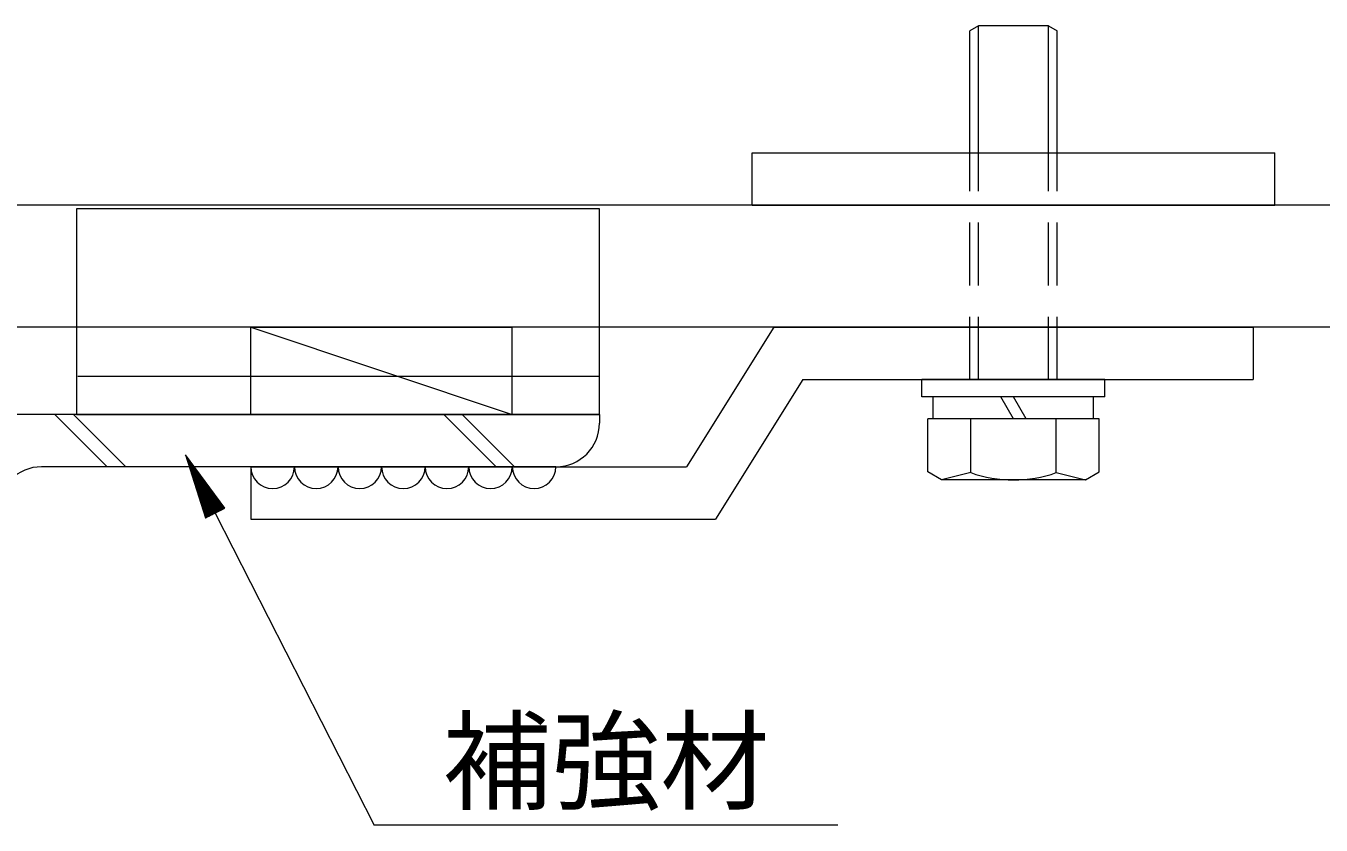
# Model space of a CAD drawing. Units: millimetres at full size, sheet at 1:6; details may follow other scales. Extents: x -1207 to 1226, y -853 to 852.
# Drawn here: x 914.5 to 1063.1, y -437.5 to -345.9 of the extents above; entities that cross this region are included whole.
import ezdxf
from ezdxf.enums import TextEntityAlignment as Align

# ---------------------------------------------------------------- set-up
doc = ezdxf.new("R2010")
doc.units = ezdxf.units.MM
doc.header["$LTSCALE"] = 6
doc.linetypes.add('DASHED1', pattern=[1.8, 1.2, -0.6])
for name, color, linetype, lineweight in [('0-1_AL', 5, 'Continuous', 9), ('0-2_SUNPO', 7, 'Continuous', 9), ('0-3_STEEL', 6, 'Continuous', 9), ('0-4_KANAMONO', 6, 'Continuous', 9), ('0-5_FUKUSIZA', 3, 'Continuous', 9)]:
    doc.layers.add(name, color=color, linetype=linetype, lineweight=lineweight)
doc.styles.add('ＭＳ ゴシック', font='')
doc.styles.get('ＭＳ ゴシック').set_extended_font_data('MS Gothic')

msp = doc.modelspace()

# ---------------------------------------------------------------- linework, layer by layer
at = {"layer": '0-1_AL'}
for p, q in [((1196.554, -366.411), (905.735, -366.411)), ((1196.554, -380.411), (905.735, -380.411))]:
    msp.add_line(p, q, dxfattribs=at)
at = {"layer": '0-2_SUNPO'}
for p, q in [((932.772, -395.068), (932.787, -395.068)), ((932.788, -395.118), (932.824, -395.118)), ((932.804, -395.168), (932.861, -395.168)), ((932.82, -395.218), (932.898, -395.218)), ((932.836, -395.268), (932.935, -395.268)), ((932.852, -395.318), (932.972, -395.318)), ((932.867, -395.368), (933.009, -395.368)), ((932.883, -395.418), (933.046, -395.418)), ((932.899, -395.468), (933.083, -395.468)), ((932.915, -395.518), (933.12, -395.518)), ((932.931, -395.568), (933.157, -395.568)), ((932.947, -395.618), (933.194, -395.618)), ((932.962, -395.668), (933.231, -395.668)), ((932.978, -395.718), (933.268, -395.718)), ((932.994, -395.768), (933.305, -395.768)), ((933.01, -395.818), (933.342, -395.818)), ((933.026, -395.868), (933.379, -395.868)), ((933.042, -395.918), (933.416, -395.918)), ((933.057, -395.968), (933.453, -395.968)), ((933.073, -396.018), (933.49, -396.018)), ((933.089, -396.068), (933.527, -396.068)), ((933.105, -396.118), (933.564, -396.118)), ((933.121, -396.168), (933.601, -396.168)), ((933.136, -396.218), (933.638, -396.218)), ((933.152, -396.268), (933.675, -396.268)), ((933.168, -396.318), (933.712, -396.318)), ((933.184, -396.368), (933.748, -396.368)), ((933.2, -396.418), (933.786, -396.418)), ((933.216, -396.468), (933.822, -396.468)), ((933.231, -396.518), (933.859, -396.518)), ((933.247, -396.568), (933.896, -396.568)), ((933.263, -396.618), (933.933, -396.618)), ((933.279, -396.668), (933.97, -396.668)), ((933.295, -396.718), (934.007, -396.718)), ((933.31, -396.768), (934.044, -396.768)), ((933.326, -396.818), (934.081, -396.818)), ((933.342, -396.868), (934.118, -396.868)), ((933.358, -396.918), (934.155, -396.918)), ((933.374, -396.968), (934.192, -396.968)), ((933.39, -397.018), (934.229, -397.018)), ((933.405, -397.068), (934.266, -397.068)), ((933.421, -397.118), (934.303, -397.118)), ((933.437, -397.168), (934.34, -397.168)), ((933.453, -397.218), (934.377, -397.218)), ((933.469, -397.268), (934.414, -397.268)), ((933.485, -397.318), (934.451, -397.318)), ((933.5, -397.368), (934.488, -397.368)), ((933.516, -397.418), (934.525, -397.418)), ((933.532, -397.468), (934.562, -397.468)), ((933.548, -397.518), (934.599, -397.518)), ((933.564, -397.568), (934.636, -397.568)), ((933.58, -397.618), (934.673, -397.618)), ((933.596, -397.668), (934.71, -397.668)), ((933.611, -397.718), (934.747, -397.718)), ((933.627, -397.768), (934.784, -397.768)), ((933.643, -397.818), (934.821, -397.818)), ((933.659, -397.868), (934.858, -397.868)), ((933.675, -397.918), (934.895, -397.918)), ((933.69, -397.968), (934.932, -397.968)), ((933.706, -398.018), (934.969, -398.018)), ((933.722, -398.068), (935.006, -398.068)), ((933.738, -398.118), (935.043, -398.118)), ((933.754, -398.168), (935.08, -398.168)), ((933.77, -398.218), (935.117, -398.218)), ((933.785, -398.268), (935.154, -398.268)), ((933.801, -398.318), (935.191, -398.318)), ((933.817, -398.368), (935.228, -398.368)), ((933.833, -398.418), (935.265, -398.418)), ((933.849, -398.468), (935.302, -398.468)), ((933.864, -398.518), (935.339, -398.518)), ((933.88, -398.568), (935.376, -398.568)), ((933.896, -398.618), (935.413, -398.618)), ((933.912, -398.668), (935.45, -398.668)), ((933.928, -398.718), (935.487, -398.718)), ((933.944, -398.768), (935.524, -398.768)), ((933.959, -398.818), (935.561, -398.818)), ((933.975, -398.868), (935.598, -398.868)), ((933.991, -398.918), (935.635, -398.918)), ((934.007, -398.968), (935.672, -398.968)), ((934.023, -399.018), (935.709, -399.018)), ((934.039, -399.068), (935.746, -399.068)), ((934.054, -399.118), (935.783, -399.118)), ((934.07, -399.168), (935.82, -399.168)), ((934.086, -399.218), (935.857, -399.218)), ((934.102, -399.268), (935.893, -399.268)), ((934.118, -399.318), (935.931, -399.318)), ((934.134, -399.368), (935.967, -399.368)), ((934.149, -399.418), (936.004, -399.418)), ((934.165, -399.468), (936.041, -399.468)), ((934.181, -399.518), (936.078, -399.518)), ((934.197, -399.568), (936.115, -399.568)), ((934.213, -399.618), (936.152, -399.618)), ((934.229, -399.668), (936.189, -399.668)), ((934.244, -399.718), (936.226, -399.718)), ((934.26, -399.768), (936.263, -399.768)), ((934.276, -399.818), (936.3, -399.818)), ((934.292, -399.868), (936.337, -399.868)), ((934.308, -399.918), (936.374, -399.918)), ((934.324, -399.968), (936.411, -399.968)), ((934.339, -400.018), (936.448, -400.018)), ((934.355, -400.068), (936.485, -400.068)), ((934.371, -400.118), (936.522, -400.118)), ((934.387, -400.168), (936.559, -400.168)), ((934.403, -400.218), (936.596, -400.218)), ((934.418, -400.268), (936.633, -400.268)), ((934.434, -400.318), (936.67, -400.318)), ((934.45, -400.368), (936.707, -400.368)), ((934.466, -400.418), (936.744, -400.418)), ((934.482, -400.468), (936.781, -400.468)), ((934.498, -400.518), (936.818, -400.518)), ((934.513, -400.568), (936.855, -400.568)), ((934.529, -400.618), (936.892, -400.618)), ((934.545, -400.668), (936.929, -400.668)), ((934.561, -400.718), (936.966, -400.718)), ((934.577, -400.768), (937.003, -400.768)), ((934.593, -400.818), (937.04, -400.818)), ((934.608, -400.868), (937.077, -400.868)), ((934.624, -400.918), (937.114, -400.918)), ((934.64, -400.968), (937.151, -400.968)), ((934.656, -401.018), (937.188, -401.018)), ((934.672, -401.068), (937.225, -401.068)), ((934.688, -401.118), (937.262, -401.118)), ((934.703, -401.168), (937.241, -401.168)), ((934.719, -401.218), (937.143, -401.218)), ((934.735, -401.268), (937.045, -401.268)), ((934.751, -401.318), (936.947, -401.318)), ((934.767, -401.368), (936.849, -401.368)), ((934.783, -401.418), (936.751, -401.418)), ((934.798, -401.468), (936.653, -401.468)), ((934.814, -401.518), (936.555, -401.518)), ((934.83, -401.568), (936.457, -401.568)), ((934.846, -401.618), (936.359, -401.618)), ((934.862, -401.668), (936.261, -401.668)), ((934.877, -401.718), (936.163, -401.718)), ((934.893, -401.768), (936.065, -401.768)), ((934.909, -401.818), (935.967, -401.818)), ((934.925, -401.868), (935.869, -401.868)), ((934.941, -401.918), (935.771, -401.918)), ((934.957, -401.968), (935.673, -401.968)), ((934.972, -402.018), (935.575, -402.018)), ((934.988, -402.068), (935.477, -402.068)), ((935.004, -402.118), (935.379, -402.118)), ((935.02, -402.168), (935.281, -402.168)), ((935.036, -402.218), (935.183, -402.218)), ((935.051, -402.268), (935.085, -402.268)), ((936.17, -401.715), (954.422, -437.497)), ((1007.62, -437.497), (954.422, -437.497))]:
    msp.add_line(p, q, dxfattribs=at)
msp.add_lwpolyline([(935.056, -402.283), (937.283, -401.147), (932.762, -395.034)], close=True, dxfattribs=at)
at = {"layer": '0-3_STEEL', "color": 134}
for p, q in [((940.268, -380.411), (970.268, -380.411)), ((940.268, -390.411), (940.268, -380.411)), ((940.268, -390.411), (970.268, -390.411))]:
    msp.add_line(p, q, dxfattribs=at)
at = {"layer": '0-3_STEEL'}
for p, q in [((980.268, -390.411), (905.268, -390.411)), ((923.798, -396.411), (917.798, -390.411)), ((925.918, -396.411), (919.918, -390.411)), ((968.408, -396.411), (962.408, -390.411)), ((970.528, -396.411), (964.528, -390.411)), ((980.268, -390.411), (980.268, -391.411)), ((975.268, -396.411), (916.268, -396.411))]:
    msp.add_line(p, q, dxfattribs=at)
at = {"layer": '0-3_STEEL', "color": 134}
msp.add_lwpolyline([(940.268, -380.411), (970.268, -390.411), (970.268, -380.411)], dxfattribs=at)
at = {"layer": '0-3_STEEL'}
for centre, start, end in [((975.268, -391.411), 270, 0), ((916.268, -401.411), 90, 180)]:
    msp.add_arc(centre, 5, start, end, dxfattribs=at)
at = {"layer": '0-4_KANAMONO'}
for p, q in [((1023.768, -345.858), (1022.768, -346.434)), ((1031.768, -345.858), (1023.768, -345.858)), ((1023.768, -360.411), (1023.768, -345.858)), ((1031.768, -345.858), (1032.768, -346.434)), ((1031.768, -360.411), (1031.768, -345.858)), ((1022.768, -360.411), (1022.768, -346.434)), ((1032.768, -360.411), (1032.768, -346.434)), ((997.768, -360.411), (1057.768, -360.411)), ((997.768, -366.411), (997.768, -360.411)), ((1057.768, -366.411), (1057.768, -360.411)), ((920.268, -366.836), (920.268, -390.411)), ((980.268, -366.836), (920.268, -366.836)), ((980.268, -390.411), (980.268, -366.836)), ((997.768, -366.411), (1057.768, -366.411)), ((1000.268, -380.411), (990.268, -396.411)), ((1000.268, -380.411), (1055.268, -380.411)), ((1055.268, -380.411), (1055.268, -386.411)), ((980.268, -386.042), (920.41, -386.042)), ((1003.593, -386.411), (993.593, -402.411)), ((1003.593, -386.411), (1055.268, -386.411)), ((1038.268, -386.411), (1017.268, -386.411)), ((1017.268, -388.409), (1017.268, -386.411)), ((1038.268, -388.409), (1038.268, -386.411)), ((1038.268, -388.409), (1017.268, -388.409)), ((1018.568, -390.911), (1018.568, -388.409)), ((1027.768, -390.911), (1026.325, -388.409)), ((1029.211, -390.911), (1027.768, -388.409)), ((1036.968, -390.911), (1036.968, -388.409)), ((920.268, -390.411), (980.268, -390.411)), ((1017.953, -397.007), (1017.953, -390.911)), ((1037.583, -390.911), (1017.953, -390.911)), ((1022.86, -397.085), (1022.86, -390.911)), ((1032.675, -397.085), (1032.675, -390.911)), ((1037.583, -397.007), (1037.583, -390.911)), ((940.268, -396.411), (940.268, -402.411)), ((940.268, -396.411), (990.268, -396.411)), ((1019.518, -397.91), (1017.953, -397.007)), ((1022.86, -397.085), (1019.518, -397.91)), ((1036.018, -397.91), (1019.518, -397.91)), ((1032.675, -397.085), (1036.018, -397.91)), ((1036.019, -397.91), (1037.584, -397.007)), ((940.268, -402.411), (993.593, -402.411))]:
    msp.add_line(p, q, dxfattribs=at)
at = {"layer": '0-4_KANAMONO', "linetype": 'DASHED1'}
for p, q in [((1022.768, -386.411), (1022.768, -360.411)), ((1023.768, -386.411), (1023.768, -360.411)), ((1031.768, -386.411), (1031.768, -360.411)), ((1032.768, -386.411), (1032.768, -360.411))]:
    msp.add_line(p, q, dxfattribs=at)
at = {"layer": '0-4_KANAMONO'}
msp.add_arc((1027.768, -382.91), 15, 250.90302, 289.097, dxfattribs=at)
at = {"layer": '0-5_FUKUSIZA'}
for centre in [(942.768, -396.411), (947.768, -396.411), (952.768, -396.411), (957.768, -396.411), (962.768, -396.411), (967.768, -396.411), (972.768, -396.411)]:
    msp.add_arc(centre, 2.5, 180, 0, dxfattribs=at)

# ---------------------------------------------------------------- texts
at = {"layer": '0-2_SUNPO', "style": 'ＭＳ ゴシック'}
msp.add_text('補強材', height=9.164, dxfattribs=at).set_placement((962.271, -437.497), align=Align.BOTTOM_LEFT)

doc.saveas('drawing.dxf')
